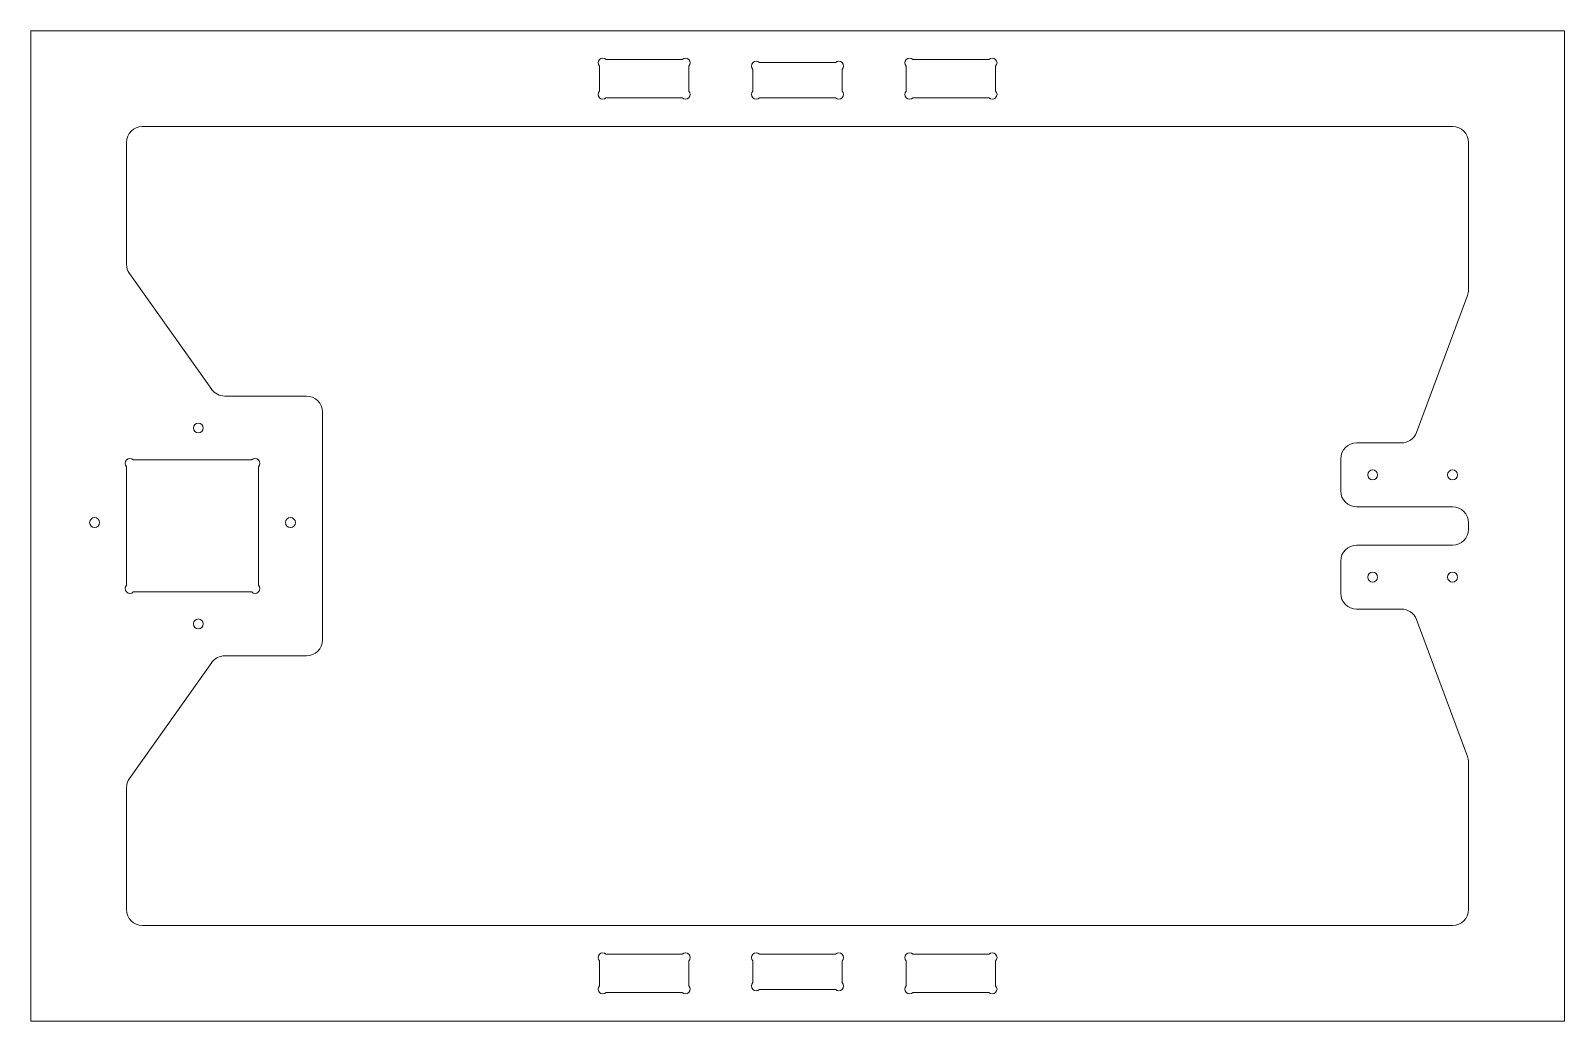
# Model space of a CAD drawing. Header units: millimetres. Extents: x 165 to 405, y 461 to 616.
import ezdxf

# ---------------------------------------------------------------- set-up
doc = ezdxf.new("R2010")
doc.units = ezdxf.units.MM

msp = doc.modelspace()

# ---------------------------------------------------------------- linework, layer by layer
at = {"color": 7, "linetype": 'Continuous', "lineweight": 15}
for p, q in [((165.17, 460.55), (165.17, 615.55)), ((165.17, 615.55), (405.17, 615.55)), ((405.17, 615.55), (405.17, 460.55)), ((254.17, 606.11), (254.17, 609.99)), ((255.23, 611.05), (267.11, 611.05)), ((268.17, 609.99), (268.17, 606.11)), ((279.23, 610.55), (291.11, 610.55)), ((302.17, 606.11), (302.17, 609.99)), ((303.23, 611.05), (315.11, 611.05)), ((316.17, 609.99), (316.17, 606.11)), ((278.17, 606.11), (278.17, 609.49)), ((292.17, 609.49), (292.17, 606.11)), ((267.11, 605.05), (255.23, 605.05)), ((291.11, 605.05), (279.23, 605.05)), ((315.11, 605.05), (303.23, 605.05)), ((182.67, 600.55), (387.67, 600.55)), ((180.17, 579.01), (180.17, 598.05)), ((390.17, 598.05), (390.17, 575)), ((180.63, 577.56), (193.5, 559.43)), ((382.02, 552.68), (390.01, 574.13)), ((208.32, 558.38), (195.53, 558.38)), ((210.82, 520.23), (210.82, 555.88)), ((379.68, 551.05), (372.67, 551.05)), ((180.17, 528.79), (180.17, 547.32)), ((181.23, 548.38), (199.76, 548.38)), ((200.82, 547.32), (200.82, 528.79)), ((370.17, 548.55), (370.17, 543.55)), ((372.67, 541.05), (387.67, 541.05)), ((390.17, 538.55), (390.17, 537.55)), ((387.67, 535.05), (372.67, 535.05)), ((370.17, 532.55), (370.17, 527.55)), ((199.76, 527.73), (181.23, 527.73)), ((372.67, 525.05), (379.68, 525.05)), ((390.01, 501.97), (382.02, 523.42)), ((193.5, 516.67), (180.63, 498.54)), ((195.53, 517.73), (208.32, 517.73)), ((390.17, 501.1), (390.17, 478.05)), ((180.17, 478.05), (180.17, 497.09)), ((387.67, 475.55), (182.67, 475.55)), ((255.23, 471.05), (267.11, 471.05)), ((279.23, 471.05), (291.11, 471.05)), ((303.23, 471.05), (315.11, 471.05)), ((254.17, 466.11), (254.17, 469.99)), ((268.17, 469.99), (268.17, 466.11)), ((278.17, 466.61), (278.17, 469.99)), ((292.17, 469.99), (292.17, 466.61)), ((302.17, 466.11), (302.17, 469.99)), ((316.17, 469.99), (316.17, 466.11)), ((267.11, 465.05), (255.23, 465.05)), ((291.11, 465.55), (279.23, 465.55)), ((315.11, 465.05), (303.23, 465.05)), ((405.17, 460.55), (165.17, 460.55))]:
    msp.add_line(p, q, dxfattribs=at)
for centre in [(191.41, 553.38), (375.17, 546.05), (387.67, 546.05), (175.17, 538.59), (205.82, 538.59), (375.17, 530.05), (387.67, 530.05), (191.41, 522.73)]:
    msp.add_circle(centre, 0.775, dxfattribs=at)
for centre, radius, start, end in [((254.7, 610.52), 0.75, 45, 225), ((267.64, 610.52), 0.75, 315, 135), ((278.7, 610.02), 0.75, 45, 225), ((291.64, 610.02), 0.75, 315, 135), ((302.7, 610.52), 0.75, 45, 225), ((315.64, 610.52), 0.75, 315, 135), ((254.7, 605.58), 0.75, 135, 315), ((267.64, 605.58), 0.75, 225, 45), ((278.7, 605.58), 0.75, 135, 315), ((291.64, 605.58), 0.75, 225, 45), ((302.7, 605.58), 0.75, 135, 315), ((315.64, 605.58), 0.75, 225, 45), ((182.67, 598.05), 2.5, 90, 180), ((387.67, 598.05), 2.5, 0, 90), ((182.67, 579.01), 2.5, 180, 215.3563), ((387.67, 575), 2.5, 339.5777, 0), ((195.53, 560.88), 2.5, 215.3563, 270), ((208.32, 555.88), 2.5, 0, 90), ((379.68, 553.55), 2.5, 270, 339.5777), ((372.67, 548.55), 2.5, 90, 180), ((180.7, 547.85), 0.75, 45, 225), ((200.29, 547.85), 0.75, 315, 135), ((372.67, 543.55), 2.5, 180, 270), ((387.67, 538.55), 2.5, 0, 90), ((387.67, 537.55), 2.5, 270, 0), ((372.67, 532.55), 2.5, 90, 180), ((180.7, 528.26), 0.75, 135, 315), ((200.29, 528.26), 0.75, 225, 45), ((372.67, 527.55), 2.5, 180, 270), ((379.68, 522.55), 2.5, 20.4223, 90), ((208.32, 520.23), 2.5, 270, 0), ((195.53, 515.23), 2.5, 90, 144.6437), ((387.67, 501.1), 2.5, 0, 20.4223), ((182.67, 497.09), 2.5, 144.6437, 180), ((182.67, 478.05), 2.5, 180, 270), ((387.67, 478.05), 2.5, 270, 0), ((254.7, 470.52), 0.75, 45, 225), ((267.64, 470.52), 0.75, 315, 135), ((278.7, 470.52), 0.75, 45, 225), ((291.64, 470.52), 0.75, 315, 135), ((302.7, 470.52), 0.75, 45, 225), ((315.64, 470.52), 0.75, 315, 135), ((254.7, 465.58), 0.75, 135, 315), ((267.64, 465.58), 0.75, 225, 45), ((278.7, 466.08), 0.75, 135, 315), ((291.64, 466.08), 0.75, 225, 45), ((302.7, 465.58), 0.75, 135, 315), ((315.64, 465.58), 0.75, 225, 45)]:
    msp.add_arc(centre, radius, start, end, dxfattribs=at)

doc.saveas('drawing.dxf')
